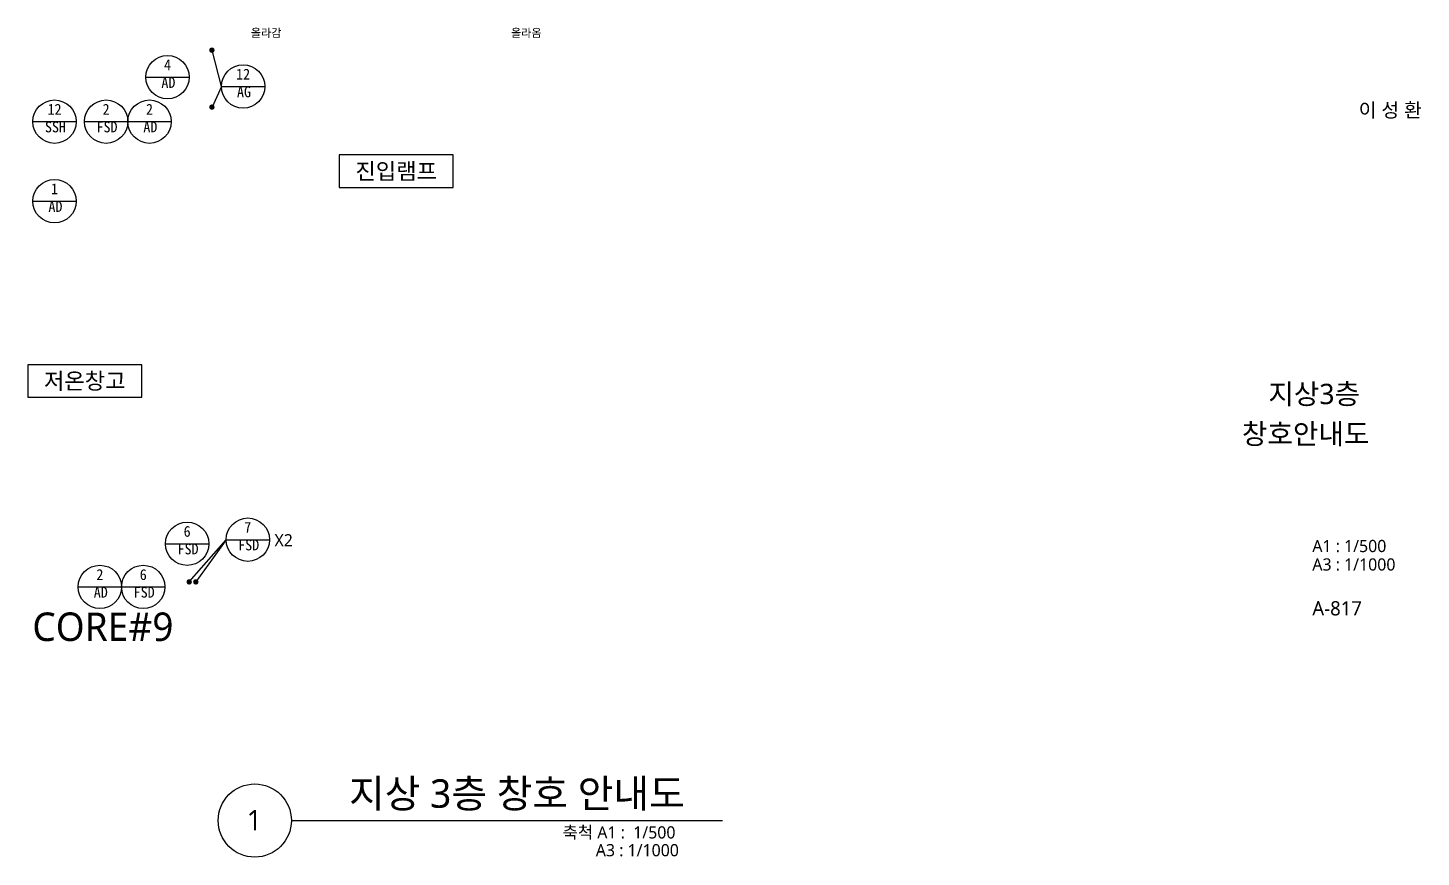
# Model space of a CAD drawing. Header units: millimetres. Extents: x 3479419 to 5579419, y 522746 to 3162891.
# Drawn here: x 4976112 to 5147473, y 2007746 to 2109719 of the extents above; entities that cross this region are included whole.
import ezdxf
from ezdxf.enums import TextEntityAlignment as Align

# ---------------------------------------------------------------- set-up
doc = ezdxf.new("R2010")
doc.units = ezdxf.units.MM
doc.layers.get('Defpoints').update_dxf_attribs({"color": 140})
for name, color, linetype, lineweight in [('A-BORD-TEXT', 3, 'Continuous', 25), ('A-MKXX-SYMB', 7, 'Continuous', 25), ('A-XXXX-SYMB', 7, 'Continuous', 25), ('A-XXXX-TXT1', 3, 'Continuous', 25), ('A-XXXX-TXT2', 3, 'Continuous', 25)]:
    doc.layers.add(name, color=color, linetype=linetype, lineweight=lineweight)
doc.layers.add('AA-SYMB', color=1, linetype='Continuous')
doc.styles.add('돋움', font='')
doc.styles.add('돋음', font='')
doc.styles.add('맑은고딕', font='malgun.ttf')
doc.styles.get('돋움').set_extended_font_data('DotumChe')
doc.styles.get('돋음').set_extended_font_data('Dotum')

# ---------------------------------------------------------------- blocks, each defined once
blk = doc.blocks.new('글_진입램프')
at = {"layer": 'A-XXXX-TXT2', "color": 0}
blk.add_lwpolyline([(-7000, -2000), (7000, -2000), (7000, 2000), (-7000, 2000)], close=True, dxfattribs=at)
at = {"layer": 'A-XXXX-TXT2', "style": '맑은고딕'}
blk.add_text('진입램프', height=2000, dxfattribs=at).set_placement((0, 0), align=Align.MIDDLE_CENTER)
blk = doc.blocks.new('글_저온창고')
at = {"layer": 'A-XXXX-TXT2', "color": 0}
blk.add_lwpolyline([(-7000, -2000), (7000, -2000), (7000, 2000), (-7000, 2000)], close=True, dxfattribs=at)
at = {"layer": 'A-XXXX-TXT2', "style": '맑은고딕'}
blk.add_text('저온창고', height=2000, dxfattribs=at).set_placement((0, 0), align=Align.MIDDLE_CENTER)
blk = doc.blocks.new('WINSYMBOL-flat-1')
at = {"layer": 'AA-SYMB', "color": 3}
blk.add_line((-1440, 0), (1440, 0), dxfattribs=at)
blk.add_circle((0, 0), 1440, dxfattribs=at)
at = {"layer": 'AA-SYMB', "style": '돋음'}
blk.add_attdef('0', text='', height=720, dxfattribs=at).set_placement((0, 246), align=Align.CENTER)
at = {"layer": 'AA-SYMB', "style": '돋음', "width": 0.95}
blk.add_attdef('FSD', text='', height=720, dxfattribs=at).set_placement((59, -927), align=Align.CENTER)
blk = doc.blocks.new('A$C425F3A2A')
at = {"layer": 'Defpoints', "style": '맑은고딕'}
blk.add_text('CORE#9', height=3500, dxfattribs=at).set_placement((254604, 39007), align=Align.BOTTOM_RIGHT)
blk = doc.blocks.new('fsd7')
at = {"layer": 'A-MKXX-SYMB'}
h = blk.add_hatch(color=256, dxfattribs=at)
edge = h.paths.add_edge_path()
edge.add_arc((256536, 47321), 333, 180, 540, ccw=False)
h = blk.add_hatch(color=256, dxfattribs=at)
edge = h.paths.add_edge_path()
edge.add_arc((257351, 47321), 333, 180, 540, ccw=False)
at = {"layer": 'A-XXXX-SYMB'}
blk.add_lwpolyline([(256536, 47321), (261077, 52513), (257351, 47321)], dxfattribs=at)
ref = blk.add_blockref('WINSYMBOL-flat-1', (263744, 52513), dxfattribs=dict(xscale=1.851851851790402, yscale=1.851851851790402, zscale=1.851851851790402))
ref.add_attrib('0', '7', dxfattribs={"layer": 'AA-SYMB', "color": 3, "height": 1333, "style": '돋움'}).set_placement((263744, 52969), align=Align.BOTTOM_CENTER)
ref.add_attrib('FSD', 'FSD', dxfattribs={"layer": 'AA-SYMB', "color": 3, "height": 1333.3, "style": '돋움'}).set_placement((263852, 50796), align=Align.BOTTOM_CENTER)
at = {"layer": 'A-XXXX-TXT2', "style": '맑은고딕'}
blk.add_text('X2', height=1500, dxfattribs=at).set_placement((268155, 51690), align=Align.CENTER)

msp = doc.modelspace()

# ---------------------------------------------------------------- hatches: boundary and pattern name
at = {"layer": 'A-MKXX-SYMB'}
h = msp.add_hatch(color=256, dxfattribs=at)
edge = h.paths.add_edge_path()
edge.add_arc((4998747.2, 2106978.1), 333.3, 360, 720, ccw=False)
h = msp.add_hatch(color=256, dxfattribs=at)
edge = h.paths.add_edge_path()
edge.add_arc((4998747.2, 2099976.2), 333.3, 360, 720, ccw=False)

# ---------------------------------------------------------------- linework, layer by layer
at = {"layer": 'A-XXXX-SYMB'}
for p, q in [((4999918.6, 2102507.6), (4998761.8, 2106987.7)), ((4999918.6, 2102507.6), (4998761.8, 2099985.8)), ((5008517.5, 2012245.9), (5061546.9, 2012245.9))]:
    msp.add_line(p, q, dxfattribs=at)
msp.add_circle((5004017.5, 2012245.9), 4500, dxfattribs=at)

# ---------------------------------------------------------------- block references
for name, p in [('fsd7', (4739418.8, 1994270.6)), ('글_진입램프', (5021411.8, 2092091.2)), ('글_저온창고', (4983111.8, 2066299.6))]:
    msp.add_blockref(name, p)
ref = msp.add_blockref('WINSYMBOL-flat-1', (4993288.2, 2103652.7), dxfattribs=dict(xscale=1.851851851790402, yscale=1.851851851790402, zscale=1.851851851790402))
ref.add_attrib('0', '4', dxfattribs={"layer": 'AA-SYMB', "color": 3, "height": 1333.3, "style": '돋움'}).set_placement((4993288.2, 2104108.3), align=Align.BOTTOM_CENTER)
ref.add_attrib('FSD', 'AD', dxfattribs={"layer": 'AA-SYMB', "color": 3, "height": 1333.33, "style": '돋움'}).set_placement((4993396.7, 2101935.9), align=Align.BOTTOM_CENTER)
ref = msp.add_blockref('WINSYMBOL-flat-1', (5002585.2, 2102507.6), dxfattribs=dict(xscale=1.851851851790402, yscale=1.851851851790402, zscale=1.851851851790402))
ref.add_attrib('0', '12', dxfattribs={"layer": 'AA-SYMB', "color": 3, "height": 1333.33, "style": '돋움'}).set_placement((5002585.2, 2102963.2), align=Align.BOTTOM_CENTER)
ref.add_attrib('FSD', 'AG', dxfattribs={"layer": 'AA-SYMB', "color": 3, "height": 1333.33, "style": '돋움'}).set_placement((5002693.7, 2100790.8), align=Align.BOTTOM_CENTER)
ref = msp.add_blockref('WINSYMBOL-flat-1', (4979394.2, 2098187), dxfattribs=dict(xscale=1.851851851790402, yscale=1.851851851790402, zscale=1.851851851790402))
ref.add_attrib('0', '12', dxfattribs={"layer": 'AA-SYMB', "color": 3, "height": 1333.33, "style": '돋움'}).set_placement((4979394.2, 2098642.6), align=Align.BOTTOM_CENTER)
ref.add_attrib('FSD', 'SSH', dxfattribs={"layer": 'AA-SYMB', "color": 3, "height": 1333.33, "style": '돋움'}).set_placement((4979502.6, 2096470.2), align=Align.BOTTOM_CENTER)
ref = msp.add_blockref('WINSYMBOL-flat-1', (4985735.7, 2098187), dxfattribs=dict(xscale=1.851851851790402, yscale=1.851851851790402, zscale=1.851851851790402))
ref.add_attrib('0', '2', dxfattribs={"layer": 'AA-SYMB', "color": 3, "height": 1333.3, "style": '돋움'}).set_placement((4985735.7, 2098642.6), align=Align.BOTTOM_CENTER)
ref.add_attrib('FSD', 'FSD', dxfattribs={"layer": 'AA-SYMB', "color": 3, "height": 1333.33, "style": '돋움'}).set_placement((4985844.1, 2096470.2), align=Align.BOTTOM_CENTER)
ref = msp.add_blockref('WINSYMBOL-flat-1', (4991069, 2098187), dxfattribs=dict(xscale=1.851851851790402, yscale=1.851851851790402, zscale=1.851851851790402))
ref.add_attrib('0', '2', dxfattribs={"layer": 'AA-SYMB', "color": 3, "height": 1333.3, "style": '돋움'}).set_placement((4991069, 2098642.6), align=Align.BOTTOM_CENTER)
ref.add_attrib('FSD', 'AD', dxfattribs={"layer": 'AA-SYMB', "color": 3, "height": 1333.33, "style": '돋움'}).set_placement((4991177.5, 2096470.2), align=Align.BOTTOM_CENTER)
ref = msp.add_blockref('WINSYMBOL-flat-1', (4979394.2, 2088401.8), dxfattribs=dict(xscale=1.851851851790402, yscale=1.851851851790402, zscale=1.851851851790402))
ref.add_attrib('0', '1', dxfattribs={"layer": 'AA-SYMB', "color": 3, "height": 1333.3, "style": '돋움'}).set_placement((4979394.2, 2088857.4), align=Align.BOTTOM_CENTER)
ref.add_attrib('FSD', 'AD', dxfattribs={"layer": 'AA-SYMB', "color": 3, "height": 1333.33, "style": '돋움'}).set_placement((4979502.6, 2086685), align=Align.BOTTOM_CENTER)
ref = msp.add_blockref('WINSYMBOL-flat-1', (4995702.5, 2046289.8), dxfattribs=dict(xscale=1.851851851790402, yscale=1.851851851790402, zscale=1.851851851790402))
ref.add_attrib('0', '6', dxfattribs={"layer": 'AA-SYMB', "color": 3, "height": 1333.3, "style": '돋움'}).set_placement((4995702.5, 2046745.4), align=Align.BOTTOM_CENTER)
ref.add_attrib('FSD', 'FSD', dxfattribs={"layer": 'AA-SYMB', "color": 3, "height": 1333.33, "style": '돋움'}).set_placement((4995811, 2044573), align=Align.BOTTOM_CENTER)
ref = msp.add_blockref('WINSYMBOL-flat-1', (4984971.9, 2040971.7), dxfattribs=dict(xscale=1.851851851790402, yscale=1.851851851790402, zscale=1.851851851790402))
ref.add_attrib('0', '2', dxfattribs={"layer": 'AA-SYMB', "color": 3, "height": 1333.3, "style": '돋움'}).set_placement((4984971.9, 2041427.3), align=Align.BOTTOM_CENTER)
ref.add_attrib('FSD', 'AD', dxfattribs={"layer": 'AA-SYMB', "color": 3, "height": 1333.33, "style": '돋움'}).set_placement((4985080.3, 2039254.9), align=Align.BOTTOM_CENTER)
ref = msp.add_blockref('WINSYMBOL-flat-1', (4990305.2, 2040971.7), dxfattribs=dict(xscale=1.851851851790402, yscale=1.851851851790402, zscale=1.851851851790402))
ref.add_attrib('0', '6', dxfattribs={"layer": 'AA-SYMB', "color": 3, "height": 1333.3, "style": '돋움'}).set_placement((4990305.2, 2041427.3), align=Align.BOTTOM_CENTER)
ref.add_attrib('FSD', 'FSD', dxfattribs={"layer": 'AA-SYMB', "color": 3, "height": 1333.33, "style": '돋움'}).set_placement((4990413.7, 2039254.9), align=Align.BOTTOM_CENTER)
msp.add_blockref('A$C425F3A2A', (4739418.8, 1994270.6), dxfattribs=at)

# ---------------------------------------------------------------- texts
at = {"layer": 'A-BORD-TEXT', "style": '맑은고딕'}
msp.add_text('이 성 환', height=1750, dxfattribs=at).set_placement((5147561.5, 2098731.8), align=Align.RIGHT)
msp.add_text('지상3층', height=2500, dxfattribs=at).set_placement((5134315.1, 2064703.6), align=Align.MIDDLE_CENTER)
for s, height, p in [('A1 : 1/500', 1500, (5134091.6, 2045255)), ('A3 : 1/1000', 1500, (5134091.6, 2042987.6)), ('A-817', 1750, (5134091.6, 2037469.4))]:
    msp.add_text(s, height=height, dxfattribs=at).set_placement(p)
at = {"layer": 'A-BORD-TEXT', "insert": (5125429.7, 2061039.7), "char_height": 2500, "width": 35688.812, "attachment_point": 1, "style": '맑은고딕'}
msp.add_mtext('창호안내도', dxfattribs=at)
at = {"layer": 'A-XXXX-TXT1', "style": '맑은고딕'}
msp.add_text('지상 3층 창호 안내도', height=3500, dxfattribs=at).set_placement((5056914.1, 2012766), align=Align.BOTTOM_RIGHT)
msp.add_text('1', height=2500, dxfattribs=at).set_placement((5003959.7, 2012299.3), align=Align.MIDDLE)
for s, p in [('축척 A1 :  1/500', (5055760.1, 2011538.3)), ('A3 : 1/1000', (5056181.9, 2009349.2))]:
    msp.add_text(s, height=1500, dxfattribs=at).set_placement(p, align=Align.TOP_RIGHT)
at = {"layer": 'A-XXXX-TXT2', "style": '맑은고딕'}
for s, p in [('올라감', (5005414.6, 2109091.2)), ('올라옴', (5037414.6, 2109091.2))]:
    msp.add_text(s, height=1000, dxfattribs=at).set_placement(p, align=Align.MIDDLE_CENTER)

doc.saveas('drawing.dxf')
